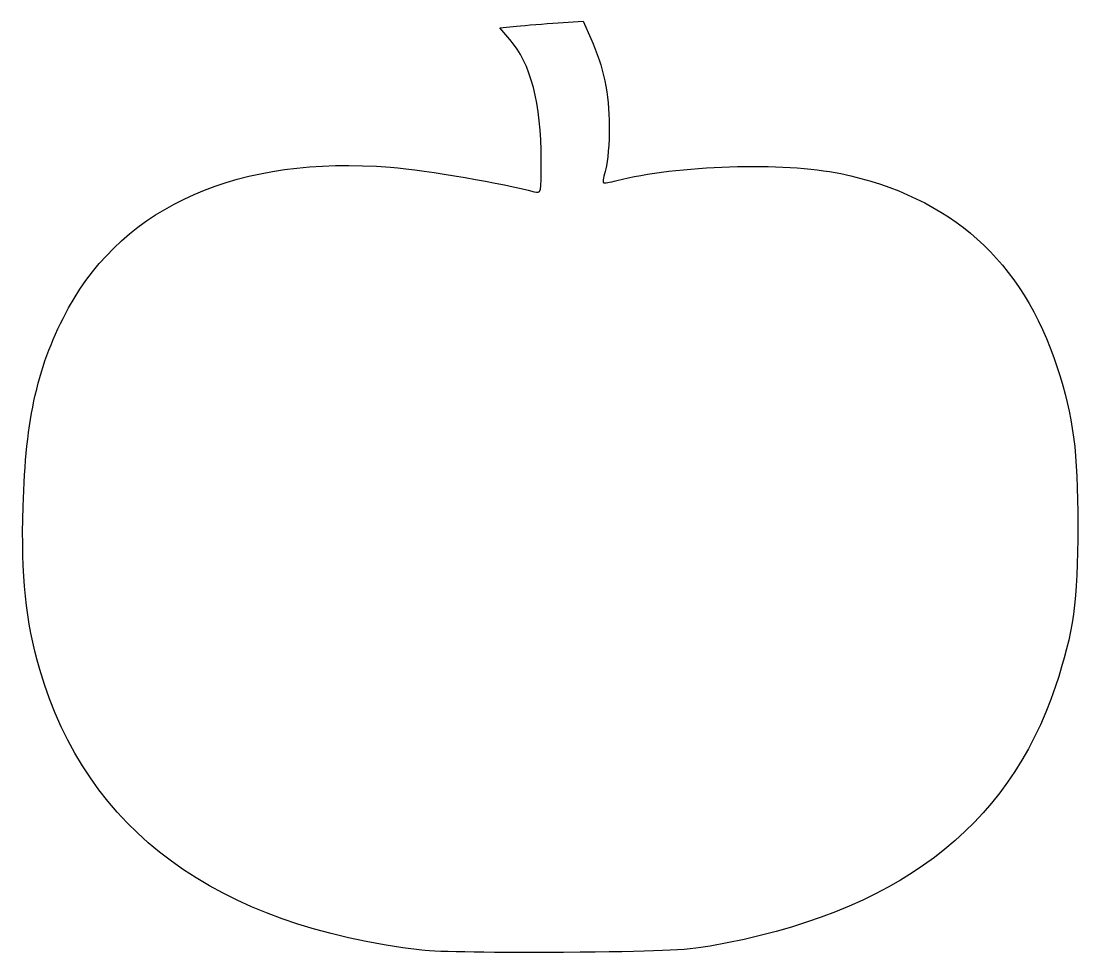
# Model space of a CAD drawing. Extents: x -12 to 177, y -13 to 154.
import ezdxf

# ---------------------------------------------------------------- set-up
doc = ezdxf.new("R2010")
doc.units = 0
doc.layers.add('Image', color=7, linetype='CONTINUOUS')

msp = doc.modelspace()

# ---------------------------------------------------------------- linework, layer by layer
at = {"layer": 'Image', "color": 7}
for points in [[(84.362806, 153.517257), (88.817576, 153.822282), (90.182926, 150.734975)], [(75.690826, 150.536133), (73.876186, 152.602891), (76.892106, 152.907561)]]:
    msp.add_lwpolyline(points, dxfattribs=at)
msp.add_lwpolyline([(59.940396, -12.68817)], close=True, dxfattribs=at)
for points in [[(76.892106, 152.907561), (78.550866, 153.075129), (81.912676, 153.349495), (84.362806, 153.517257)], [(81.314386, 128.805108), (81.279486, 139.165389), (79.442846, 146.262815), (75.690826, 150.536133)], [(90.182926, 150.734975), (92.471696, 145.559667), (93.476306, 140.796184), (93.500466, 135.004564)], [(93.500466, 135.004564), (93.512966, 132.023681), (93.226456, 128.572303), (92.863926, 127.334841)], [(-3.336795, 102.410905), (6.780755, 120.850447), (27.345244, 129.851373), (54.286498, 127.632193)], [(80.050656, 123.25022), (81.323256, 122.893992), (81.334126, 122.941738), (81.314386, 128.805108)], [(54.286498, 127.632193), (60.857635, 127.090922), (74.803566, 124.718995), (80.050656, 123.25022)], [(92.863926, 127.334841), (92.501406, 126.097372), (92.300286, 124.989414), (92.416996, 124.872699)], [(94.826176, 125.237662), (105.40712, 128.017335), (124.82154, 128.623729), (134.94756, 126.490814)], [(92.416996, 124.872699), (92.533716, 124.755996), (93.617836, 124.920229), (94.826176, 125.237662)], [(134.94756, 126.490814), (154.75788, 122.318035), (167.45366, 110.940509), (173.72414, 91.740582)], [(-11.483289, 66.82935), (-11.047046, 82.665041), (-8.809999, 92.435821), (-3.336795, 102.410905)], [(173.72414, 91.740582), (176.60932, 82.906272), (177.41815, 76.694591), (177.41356, 63.40632)], [(-8.469542, 37.61447), (-11.056551, 46.5417), (-11.834442, 54.08247), (-11.483289, 66.82935)], [(177.41356, 63.40632), (177.40856, 49.75622), (176.66006, 44.36882), (173.41227, 34.61697)], [(59.940396, -12.68817), (23.136072, -8.32274), (-0.11108, 8.77118), (-8.469542, 37.61447)], [(173.41227, 34.61697), (164.92182, 9.12361), (144.68647, -6.1184), (111.571, -11.96418)], [(85.327816, -13.07522), (73.874956, -13.16012), (62.450614, -12.98592), (59.940396, -12.68817)], [(111.571, -11.96418), (107.29892, -12.71831), (101.74163, -12.95359), (85.327816, -13.07522)]]:
    msp.add_open_spline(points, degree=3, dxfattribs=at)

doc.saveas('drawing.dxf')
